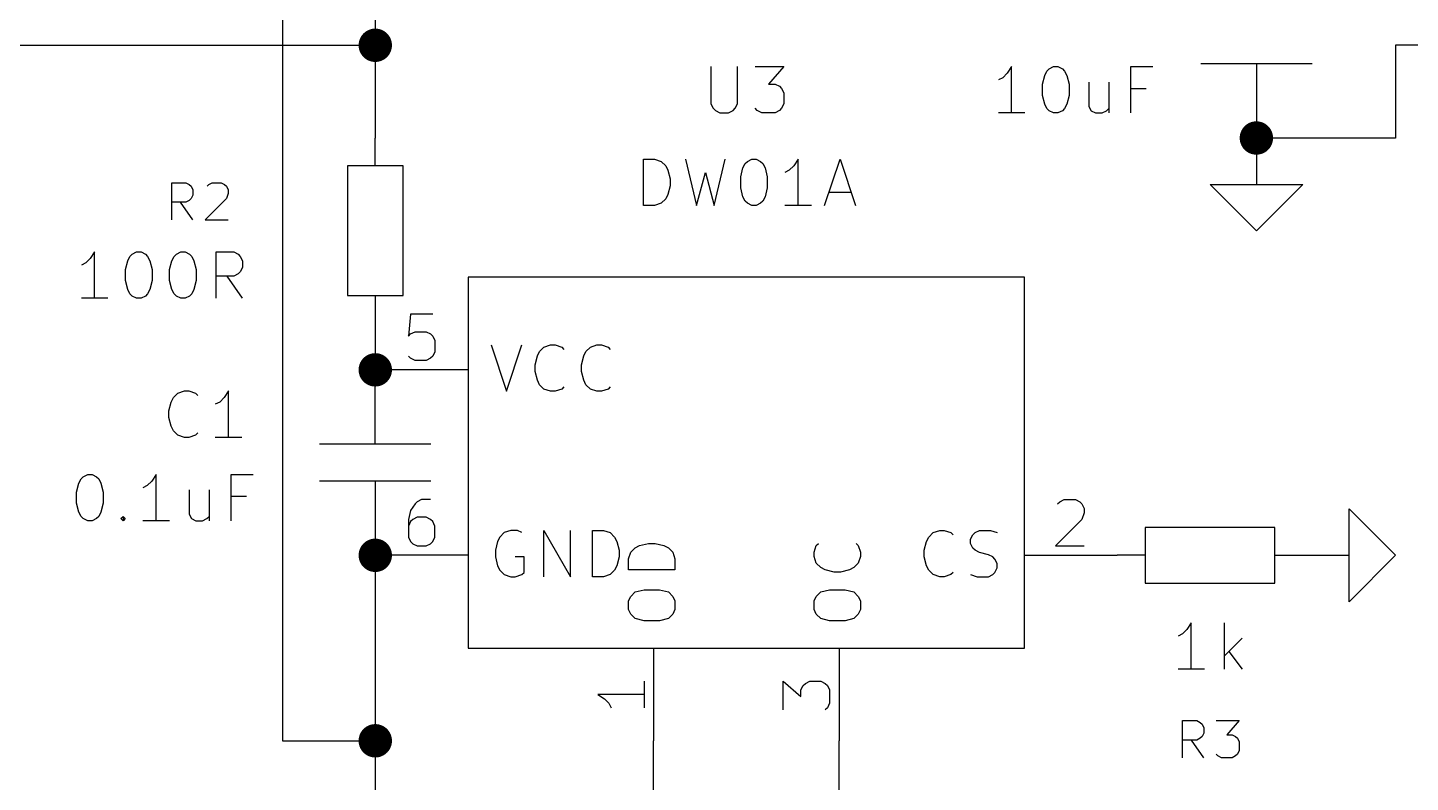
# Model space of a CAD drawing. Header units: inches. Extents: x 0.4 to 16.1, y -11.3 to -0.4.
# Drawn here: x 2.675 to 4.166, y -7.245 to -6.431 of the extents above; entities that cross this region are included whole.
import ezdxf

# ---------------------------------------------------------------- set-up
doc = ezdxf.new("R2010")
doc.units = ezdxf.units.IN
doc.header["$MEASUREMENT"] = 0
for name, color, linetype in [('GREENSIXTYFIVE', 129, 'CONTINUOUS'), ('LIGHTGREEN', 92, 'CONTINUOUS'), ('LIGHTRED', 12, 'CONTINUOUS'), ('RED', 14, 'CONTINUOUS'), ('WHITE', 250, 'CONTINUOUS')]:
    doc.layers.add(name, color=color, linetype=linetype)

msp = doc.modelspace()

# ---------------------------------------------------------------- linework, layer by layer
at = {"layer": 'GREENSIXTYFIVE', "linetype": 'CONTINUOUS'}
for p, q in [((3.4119, -6.4728), (3.4119, -6.5133)), ((3.4119, -6.4728), (3.4119, -6.5133)), ((3.4405, -6.5133), (3.4405, -6.4728)), ((3.4405, -6.5133), (3.4405, -6.4728)), ((3.4595, -6.4728), (3.4905, -6.4728)), ((3.4595, -6.4728), (3.4905, -6.4728)), ((3.4905, -6.4728), (3.4738, -6.4919)), ((3.4905, -6.4728), (3.4738, -6.4919)), ((3.7266, -6.485), (3.7218, -6.4873)), ((3.7266, -6.485), (3.7218, -6.4873)), ((3.7313, -6.4802), (3.7266, -6.485)), ((3.7313, -6.4802), (3.7266, -6.485)), ((3.7361, -6.473), (3.7313, -6.4802)), ((3.7361, -6.473), (3.7313, -6.4802)), ((3.7361, -6.523), (3.7361, -6.473)), ((3.7361, -6.523), (3.7361, -6.473)), ((3.7694, -6.4921), (3.7718, -6.4826)), ((3.7694, -6.4921), (3.7718, -6.4826)), ((3.7718, -6.4826), (3.7742, -6.4778)), ((3.7718, -6.4826), (3.7742, -6.4778)), ((3.7742, -6.4778), (3.7766, -6.4754)), ((3.7742, -6.4778), (3.7766, -6.4754)), ((3.7766, -6.4754), (3.7813, -6.473)), ((3.7766, -6.4754), (3.7813, -6.473)), ((3.7813, -6.473), (3.7861, -6.473)), ((3.7813, -6.473), (3.7861, -6.473)), ((3.7861, -6.473), (3.7909, -6.4754)), ((3.7861, -6.473), (3.7909, -6.4754)), ((3.7909, -6.4754), (3.7932, -6.4778)), ((3.7909, -6.4754), (3.7932, -6.4778)), ((3.7932, -6.4778), (3.7956, -6.4826)), ((3.7932, -6.4778), (3.7956, -6.4826)), ((3.7956, -6.4826), (3.798, -6.4921)), ((3.7956, -6.4826), (3.798, -6.4921)), ((3.8647, -6.523), (3.8647, -6.473)), ((3.8647, -6.473), (3.8885, -6.473)), ((3.8647, -6.523), (3.8647, -6.473)), ((3.8647, -6.473), (3.8885, -6.473)), ((3.4738, -6.4919), (3.481, -6.4919)), ((3.4738, -6.4919), (3.481, -6.4919)), ((3.481, -6.4919), (3.4857, -6.4942)), ((3.481, -6.4919), (3.4857, -6.4942)), ((3.4857, -6.4942), (3.4881, -6.4966)), ((3.4857, -6.4942), (3.4881, -6.4966)), ((3.4881, -6.4966), (3.4905, -6.5014)), ((3.4881, -6.4966), (3.4905, -6.5014)), ((3.7694, -6.504), (3.7694, -6.4921)), ((3.7694, -6.504), (3.7694, -6.4921)), ((3.798, -6.4921), (3.798, -6.504)), ((3.798, -6.4921), (3.798, -6.504)), ((3.8194, -6.4897), (3.8194, -6.5159)), ((3.8194, -6.4897), (3.8194, -6.5159)), ((3.8409, -6.4897), (3.8409, -6.523)), ((3.8409, -6.4897), (3.8409, -6.523)), ((3.8813, -6.4969), (3.8647, -6.4969)), ((3.8813, -6.4969), (3.8647, -6.4969)), ((3.4119, -6.5133), (3.4143, -6.518)), ((3.4119, -6.5133), (3.4143, -6.518)), ((3.4381, -6.518), (3.4405, -6.5133)), ((3.4381, -6.518), (3.4405, -6.5133)), ((3.4905, -6.5133), (3.4881, -6.518)), ((3.4905, -6.5133), (3.4881, -6.518)), ((3.4905, -6.5014), (3.4905, -6.5133)), ((3.4905, -6.5014), (3.4905, -6.5133)), ((3.7718, -6.5135), (3.7694, -6.504)), ((3.7718, -6.5135), (3.7694, -6.504)), ((3.7742, -6.5183), (3.7718, -6.5135)), ((3.7742, -6.5183), (3.7718, -6.5135)), ((3.7956, -6.5135), (3.7932, -6.5183)), ((3.7956, -6.5135), (3.7932, -6.5183)), ((3.798, -6.504), (3.7956, -6.5135)), ((3.798, -6.504), (3.7956, -6.5135)), ((3.4143, -6.518), (3.4167, -6.5204)), ((3.4143, -6.518), (3.4167, -6.5204)), ((3.4167, -6.5204), (3.4214, -6.5228)), ((3.4167, -6.5204), (3.4214, -6.5228)), ((3.4214, -6.5228), (3.4309, -6.5228)), ((3.4214, -6.5228), (3.4309, -6.5228)), ((3.4309, -6.5228), (3.4357, -6.5204)), ((3.4309, -6.5228), (3.4357, -6.5204)), ((3.4357, -6.5204), (3.4381, -6.518)), ((3.4357, -6.5204), (3.4381, -6.518)), ((3.4619, -6.5204), (3.4595, -6.518)), ((3.4619, -6.5204), (3.4595, -6.518)), ((3.4667, -6.5228), (3.4619, -6.5204)), ((3.4667, -6.5228), (3.4619, -6.5204)), ((3.481, -6.5228), (3.4667, -6.5228)), ((3.481, -6.5228), (3.4667, -6.5228)), ((3.4857, -6.5204), (3.481, -6.5228)), ((3.4857, -6.5204), (3.481, -6.5228)), ((3.4881, -6.518), (3.4857, -6.5204)), ((3.4881, -6.518), (3.4857, -6.5204)), ((3.7504, -6.523), (3.7218, -6.523)), ((3.7504, -6.523), (3.7218, -6.523)), ((3.7766, -6.5207), (3.7742, -6.5183)), ((3.7766, -6.5207), (3.7742, -6.5183)), ((3.7813, -6.523), (3.7766, -6.5207)), ((3.7813, -6.523), (3.7766, -6.5207)), ((3.7861, -6.523), (3.7813, -6.523)), ((3.7861, -6.523), (3.7813, -6.523)), ((3.7909, -6.5207), (3.7861, -6.523)), ((3.7909, -6.5207), (3.7861, -6.523)), ((3.7932, -6.5183), (3.7909, -6.5207)), ((3.7932, -6.5183), (3.7909, -6.5207)), ((3.8194, -6.5159), (3.8218, -6.5207)), ((3.8194, -6.5159), (3.8218, -6.5207)), ((3.8218, -6.5207), (3.8266, -6.523)), ((3.8218, -6.5207), (3.8266, -6.523)), ((3.8266, -6.523), (3.8337, -6.523)), ((3.8266, -6.523), (3.8337, -6.523)), ((3.8337, -6.523), (3.8385, -6.5207)), ((3.8337, -6.523), (3.8385, -6.5207)), ((3.8385, -6.5207), (3.8409, -6.5183)), ((3.8385, -6.5207), (3.8409, -6.5183)), ((3.3393, -6.6228), (3.3393, -6.5728)), ((3.3393, -6.5728), (3.3512, -6.5728)), ((3.3393, -6.6228), (3.3393, -6.5728)), ((3.3393, -6.5728), (3.3512, -6.5728)), ((3.3512, -6.5728), (3.3583, -6.5752)), ((3.3512, -6.5728), (3.3583, -6.5752)), ((3.3845, -6.5728), (3.3964, -6.6228)), ((3.3845, -6.5728), (3.3964, -6.6228)), ((3.4155, -6.6228), (3.4274, -6.5728)), ((3.4155, -6.6228), (3.4274, -6.5728)), ((3.4512, -6.5752), (3.4559, -6.5728)), ((3.4512, -6.5752), (3.4559, -6.5728)), ((3.4559, -6.5728), (3.4607, -6.5728)), ((3.4559, -6.5728), (3.4607, -6.5728)), ((3.4607, -6.5728), (3.4655, -6.5752)), ((3.4607, -6.5728), (3.4655, -6.5752)), ((3.5059, -6.5728), (3.5012, -6.5799)), ((3.5059, -6.5728), (3.5012, -6.5799)), ((3.5059, -6.6228), (3.5059, -6.5728)), ((3.5059, -6.6228), (3.5059, -6.5728)), ((3.5345, -6.6228), (3.5512, -6.5728)), ((3.5345, -6.6228), (3.5512, -6.5728)), ((3.5512, -6.5728), (3.5679, -6.6228)), ((3.5512, -6.5728), (3.5679, -6.6228)), ((3.3583, -6.5752), (3.3631, -6.5799)), ((3.3583, -6.5752), (3.3631, -6.5799)), ((3.3631, -6.5799), (3.3655, -6.5847)), ((3.3631, -6.5799), (3.3655, -6.5847)), ((3.3655, -6.5847), (3.3679, -6.5942)), ((3.3655, -6.5847), (3.3679, -6.5942)), ((3.3964, -6.6228), (3.406, -6.5871)), ((3.3964, -6.6228), (3.406, -6.5871)), ((3.406, -6.5871), (3.4155, -6.6228)), ((3.406, -6.5871), (3.4155, -6.6228)), ((3.444, -6.5919), (3.4464, -6.5823)), ((3.444, -6.5919), (3.4464, -6.5823)), ((3.4464, -6.5823), (3.4488, -6.5776)), ((3.4464, -6.5823), (3.4488, -6.5776)), ((3.4488, -6.5776), (3.4512, -6.5752)), ((3.4488, -6.5776), (3.4512, -6.5752)), ((3.4655, -6.5752), (3.4679, -6.5776)), ((3.4655, -6.5752), (3.4679, -6.5776)), ((3.4679, -6.5776), (3.4702, -6.5823)), ((3.4679, -6.5776), (3.4702, -6.5823)), ((3.4702, -6.5823), (3.4726, -6.5919)), ((3.4702, -6.5823), (3.4726, -6.5919)), ((3.4964, -6.5847), (3.4917, -6.5871)), ((3.4964, -6.5847), (3.4917, -6.5871)), ((3.5012, -6.5799), (3.4964, -6.5847)), ((3.5012, -6.5799), (3.4964, -6.5847)), ((2.8305, -6.6382), (2.8305, -6.5982)), ((2.8305, -6.5982), (2.8457, -6.5982)), ((2.8305, -6.6382), (2.8305, -6.5982)), ((2.8305, -6.5982), (2.8457, -6.5982)), ((2.8457, -6.5982), (2.8495, -6.6001)), ((2.8457, -6.5982), (2.8495, -6.6001)), ((2.8495, -6.6001), (2.8514, -6.6021)), ((2.8495, -6.6001), (2.8514, -6.6021)), ((2.8514, -6.6021), (2.8533, -6.6059)), ((2.8514, -6.6021), (2.8533, -6.6059)), ((2.8686, -6.6021), (2.8705, -6.6001)), ((2.8686, -6.6021), (2.8705, -6.6001)), ((2.8705, -6.6001), (2.8743, -6.5982)), ((2.8705, -6.6001), (2.8743, -6.5982)), ((2.8743, -6.5982), (2.8838, -6.5982)), ((2.8743, -6.5982), (2.8838, -6.5982)), ((2.8838, -6.5982), (2.8876, -6.6001)), ((2.8838, -6.5982), (2.8876, -6.6001)), ((2.8876, -6.6001), (2.8895, -6.6021)), ((2.8876, -6.6001), (2.8895, -6.6021)), ((2.8895, -6.6021), (2.8914, -6.6059)), ((2.8895, -6.6021), (2.8914, -6.6059)), ((3.3679, -6.6014), (3.3655, -6.6109)), ((3.3679, -6.6014), (3.3655, -6.6109)), ((3.3679, -6.5942), (3.3679, -6.6014)), ((3.3679, -6.5942), (3.3679, -6.6014)), ((3.444, -6.6038), (3.444, -6.5919)), ((3.444, -6.6038), (3.444, -6.5919)), ((3.4464, -6.6133), (3.444, -6.6038)), ((3.4464, -6.6133), (3.444, -6.6038)), ((3.4726, -6.6038), (3.4702, -6.6133)), ((3.4726, -6.6038), (3.4702, -6.6133)), ((3.4726, -6.5919), (3.4726, -6.6038)), ((3.4726, -6.5919), (3.4726, -6.6038)), ((2.8495, -6.6173), (2.8457, -6.6192)), ((2.8495, -6.6173), (2.8457, -6.6192)), ((2.8514, -6.6154), (2.8495, -6.6173)), ((2.8514, -6.6154), (2.8495, -6.6173)), ((2.8533, -6.6116), (2.8514, -6.6154)), ((2.8533, -6.6116), (2.8514, -6.6154)), ((2.8533, -6.6059), (2.8533, -6.6116)), ((2.8533, -6.6059), (2.8533, -6.6116)), ((2.8895, -6.6154), (2.8667, -6.6382)), ((2.8895, -6.6154), (2.8667, -6.6382)), ((2.8914, -6.6097), (2.8895, -6.6154)), ((2.8914, -6.6097), (2.8895, -6.6154)), ((2.8914, -6.6059), (2.8914, -6.6097)), ((2.8914, -6.6059), (2.8914, -6.6097)), ((3.3631, -6.6157), (3.3583, -6.6204)), ((3.3631, -6.6157), (3.3583, -6.6204)), ((3.3655, -6.6109), (3.3631, -6.6157)), ((3.3655, -6.6109), (3.3631, -6.6157)), ((3.4488, -6.618), (3.4464, -6.6133)), ((3.4488, -6.618), (3.4464, -6.6133)), ((3.4512, -6.6204), (3.4488, -6.618)), ((3.4512, -6.6204), (3.4488, -6.618)), ((3.4679, -6.618), (3.4655, -6.6204)), ((3.4679, -6.618), (3.4655, -6.6204)), ((3.4702, -6.6133), (3.4679, -6.618)), ((3.4702, -6.6133), (3.4679, -6.618)), ((3.5393, -6.6085), (3.5631, -6.6085)), ((3.5393, -6.6085), (3.5631, -6.6085)), ((2.8457, -6.6192), (2.8305, -6.6192)), ((2.8457, -6.6192), (2.8305, -6.6192)), ((2.8533, -6.6382), (2.84, -6.6192)), ((2.8533, -6.6382), (2.84, -6.6192)), ((3.3512, -6.6228), (3.3393, -6.6228)), ((3.3512, -6.6228), (3.3393, -6.6228)), ((3.3583, -6.6204), (3.3512, -6.6228)), ((3.3583, -6.6204), (3.3512, -6.6228)), ((3.4559, -6.6228), (3.4512, -6.6204)), ((3.4559, -6.6228), (3.4512, -6.6204)), ((3.4607, -6.6228), (3.4559, -6.6228)), ((3.4607, -6.6228), (3.4559, -6.6228)), ((3.4655, -6.6204), (3.4607, -6.6228)), ((3.4655, -6.6204), (3.4607, -6.6228)), ((3.5202, -6.6228), (3.4917, -6.6228)), ((3.5202, -6.6228), (3.4917, -6.6228)), ((2.8667, -6.6382), (2.8914, -6.6382)), ((2.8667, -6.6382), (2.8914, -6.6382)), ((2.7474, -6.6728), (2.7426, -6.6799)), ((2.7474, -6.6728), (2.7426, -6.6799)), ((2.7474, -6.7228), (2.7474, -6.6728)), ((2.7474, -6.7228), (2.7474, -6.6728)), ((2.7831, -6.6823), (2.7855, -6.6776)), ((2.7831, -6.6823), (2.7855, -6.6776)), ((2.7855, -6.6776), (2.7879, -6.6752)), ((2.7855, -6.6776), (2.7879, -6.6752)), ((2.7879, -6.6752), (2.7926, -6.6728)), ((2.7879, -6.6752), (2.7926, -6.6728)), ((2.7926, -6.6728), (2.7974, -6.6728)), ((2.7926, -6.6728), (2.7974, -6.6728)), ((2.7974, -6.6728), (2.8021, -6.6752)), ((2.7974, -6.6728), (2.8021, -6.6752)), ((2.8021, -6.6752), (2.8045, -6.6776)), ((2.8021, -6.6752), (2.8045, -6.6776)), ((2.8045, -6.6776), (2.8069, -6.6823)), ((2.8045, -6.6776), (2.8069, -6.6823)), ((2.8307, -6.6823), (2.8331, -6.6776)), ((2.8307, -6.6823), (2.8331, -6.6776)), ((2.8331, -6.6776), (2.8355, -6.6752)), ((2.8331, -6.6776), (2.8355, -6.6752)), ((2.8355, -6.6752), (2.8402, -6.6728)), ((2.8355, -6.6752), (2.8402, -6.6728)), ((2.8402, -6.6728), (2.845, -6.6728)), ((2.8402, -6.6728), (2.845, -6.6728)), ((2.845, -6.6728), (2.8498, -6.6752)), ((2.845, -6.6728), (2.8498, -6.6752)), ((2.8498, -6.6752), (2.8521, -6.6776)), ((2.8498, -6.6752), (2.8521, -6.6776)), ((2.8521, -6.6776), (2.8545, -6.6823)), ((2.8521, -6.6776), (2.8545, -6.6823)), ((2.8783, -6.7228), (2.8783, -6.6728)), ((2.8783, -6.6728), (2.8974, -6.6728)), ((2.8783, -6.7228), (2.8783, -6.6728)), ((2.8783, -6.6728), (2.8974, -6.6728)), ((2.8974, -6.6728), (2.9021, -6.6752)), ((2.8974, -6.6728), (2.9021, -6.6752)), ((2.9021, -6.6752), (2.9045, -6.6776)), ((2.9021, -6.6752), (2.9045, -6.6776)), ((2.9045, -6.6776), (2.9069, -6.6823)), ((2.9045, -6.6776), (2.9069, -6.6823)), ((2.7379, -6.6847), (2.7331, -6.6871)), ((2.7379, -6.6847), (2.7331, -6.6871)), ((2.7426, -6.6799), (2.7379, -6.6847)), ((2.7426, -6.6799), (2.7379, -6.6847)), ((2.7807, -6.6919), (2.7831, -6.6823)), ((2.7807, -6.6919), (2.7831, -6.6823)), ((2.7807, -6.7038), (2.7807, -6.6919)), ((2.7807, -6.7038), (2.7807, -6.6919)), ((2.8069, -6.6823), (2.8093, -6.6919)), ((2.8069, -6.6823), (2.8093, -6.6919)), ((2.8093, -6.6919), (2.8093, -6.7038)), ((2.8093, -6.6919), (2.8093, -6.7038)), ((2.8283, -6.6919), (2.8307, -6.6823)), ((2.8283, -6.6919), (2.8307, -6.6823)), ((2.8283, -6.7038), (2.8283, -6.6919)), ((2.8283, -6.7038), (2.8283, -6.6919)), ((2.8545, -6.6823), (2.8569, -6.6919)), ((2.8545, -6.6823), (2.8569, -6.6919)), ((2.8569, -6.6919), (2.8569, -6.7038)), ((2.8569, -6.6919), (2.8569, -6.7038)), ((2.9069, -6.6895), (2.9045, -6.6942)), ((2.9069, -6.6895), (2.9045, -6.6942)), ((2.9069, -6.6823), (2.9069, -6.6895)), ((2.9069, -6.6823), (2.9069, -6.6895)), ((2.7831, -6.7133), (2.7807, -6.7038)), ((2.7831, -6.7133), (2.7807, -6.7038)), ((2.8093, -6.7038), (2.8069, -6.7133)), ((2.8093, -6.7038), (2.8069, -6.7133)), ((2.8307, -6.7133), (2.8283, -6.7038)), ((2.8307, -6.7133), (2.8283, -6.7038)), ((2.8569, -6.7038), (2.8545, -6.7133)), ((2.8569, -6.7038), (2.8545, -6.7133)), ((2.8974, -6.699), (2.8783, -6.699)), ((2.8974, -6.699), (2.8783, -6.699)), ((2.9069, -6.7228), (2.8902, -6.699)), ((2.9069, -6.7228), (2.8902, -6.699)), ((2.9021, -6.6966), (2.8974, -6.699)), ((2.9021, -6.6966), (2.8974, -6.699)), ((2.9045, -6.6942), (2.9021, -6.6966)), ((2.9045, -6.6942), (2.9021, -6.6966)), ((2.7617, -6.7228), (2.7331, -6.7228)), ((2.7617, -6.7228), (2.7331, -6.7228)), ((2.7855, -6.718), (2.7831, -6.7133)), ((2.7855, -6.718), (2.7831, -6.7133)), ((2.7879, -6.7204), (2.7855, -6.718)), ((2.7879, -6.7204), (2.7855, -6.718)), ((2.7926, -6.7228), (2.7879, -6.7204)), ((2.7926, -6.7228), (2.7879, -6.7204)), ((2.7974, -6.7228), (2.7926, -6.7228)), ((2.7974, -6.7228), (2.7926, -6.7228)), ((2.8021, -6.7204), (2.7974, -6.7228)), ((2.8021, -6.7204), (2.7974, -6.7228)), ((2.8045, -6.718), (2.8021, -6.7204)), ((2.8045, -6.718), (2.8021, -6.7204)), ((2.8069, -6.7133), (2.8045, -6.718)), ((2.8069, -6.7133), (2.8045, -6.718)), ((2.8331, -6.718), (2.8307, -6.7133)), ((2.8331, -6.718), (2.8307, -6.7133)), ((2.8355, -6.7204), (2.8331, -6.718)), ((2.8355, -6.7204), (2.8331, -6.718)), ((2.8402, -6.7228), (2.8355, -6.7204)), ((2.8402, -6.7228), (2.8355, -6.7204)), ((2.845, -6.7228), (2.8402, -6.7228)), ((2.845, -6.7228), (2.8402, -6.7228)), ((2.8498, -6.7204), (2.845, -6.7228)), ((2.8498, -6.7204), (2.845, -6.7228)), ((2.8521, -6.718), (2.8498, -6.7204)), ((2.8521, -6.718), (2.8498, -6.7204)), ((2.8545, -6.7133), (2.8521, -6.718)), ((2.8545, -6.7133), (2.8521, -6.718)), ((3.1748, -6.7731), (3.1914, -6.8231)), ((3.1748, -6.7731), (3.1914, -6.8231)), ((3.1914, -6.8231), (3.2081, -6.7731)), ((3.1914, -6.8231), (3.2081, -6.7731)), ((3.2248, -6.785), (3.2271, -6.7803)), ((3.2248, -6.785), (3.2271, -6.7803)), ((3.2271, -6.7803), (3.2319, -6.7755)), ((3.2271, -6.7803), (3.2319, -6.7755)), ((3.2319, -6.7755), (3.239, -6.7731)), ((3.2319, -6.7755), (3.239, -6.7731)), ((3.239, -6.7731), (3.2438, -6.7731)), ((3.239, -6.7731), (3.2438, -6.7731)), ((3.2438, -6.7731), (3.251, -6.7755)), ((3.2438, -6.7731), (3.251, -6.7755)), ((3.251, -6.7755), (3.2533, -6.7779)), ((3.251, -6.7755), (3.2533, -6.7779)), ((3.2748, -6.785), (3.2771, -6.7803)), ((3.2748, -6.785), (3.2771, -6.7803)), ((3.2771, -6.7803), (3.2819, -6.7755)), ((3.2771, -6.7803), (3.2819, -6.7755)), ((3.2819, -6.7755), (3.289, -6.7731)), ((3.2819, -6.7755), (3.289, -6.7731)), ((3.289, -6.7731), (3.2938, -6.7731)), ((3.289, -6.7731), (3.2938, -6.7731)), ((3.2938, -6.7731), (3.301, -6.7755)), ((3.2938, -6.7731), (3.301, -6.7755)), ((3.301, -6.7755), (3.3033, -6.7779)), ((3.301, -6.7755), (3.3033, -6.7779)), ((3.2224, -6.7946), (3.2248, -6.785)), ((3.2224, -6.7946), (3.2248, -6.785)), ((3.2224, -6.8017), (3.2224, -6.7946)), ((3.2224, -6.8017), (3.2224, -6.7946)), ((3.2724, -6.7946), (3.2748, -6.785)), ((3.2724, -6.7946), (3.2748, -6.785)), ((3.2724, -6.8017), (3.2724, -6.7946)), ((3.2724, -6.8017), (3.2724, -6.7946)), ((3.2248, -6.8112), (3.2224, -6.8017)), ((3.2248, -6.8112), (3.2224, -6.8017)), ((3.2271, -6.816), (3.2248, -6.8112)), ((3.2271, -6.816), (3.2248, -6.8112)), ((3.2748, -6.8112), (3.2724, -6.8017)), ((3.2748, -6.8112), (3.2724, -6.8017)), ((3.2771, -6.816), (3.2748, -6.8112)), ((3.2771, -6.816), (3.2748, -6.8112)), ((2.8323, -6.8299), (2.8371, -6.8252)), ((2.8323, -6.8299), (2.8371, -6.8252)), ((2.8371, -6.8252), (2.8442, -6.8228)), ((2.8371, -6.8252), (2.8442, -6.8228)), ((2.8442, -6.8228), (2.849, -6.8228)), ((2.8442, -6.8228), (2.849, -6.8228)), ((2.849, -6.8228), (2.8561, -6.8252)), ((2.849, -6.8228), (2.8561, -6.8252)), ((2.8561, -6.8252), (2.8585, -6.8276)), ((2.8561, -6.8252), (2.8585, -6.8276)), ((2.8918, -6.8228), (2.8871, -6.8299)), ((2.8918, -6.8228), (2.8871, -6.8299)), ((2.8918, -6.8728), (2.8918, -6.8228)), ((2.8918, -6.8728), (2.8918, -6.8228)), ((3.2319, -6.8208), (3.2271, -6.816)), ((3.2319, -6.8208), (3.2271, -6.816)), ((3.239, -6.8231), (3.2319, -6.8208)), ((3.239, -6.8231), (3.2319, -6.8208)), ((3.2438, -6.8231), (3.239, -6.8231)), ((3.2438, -6.8231), (3.239, -6.8231)), ((3.251, -6.8208), (3.2438, -6.8231)), ((3.251, -6.8208), (3.2438, -6.8231)), ((3.2533, -6.8184), (3.251, -6.8208)), ((3.2533, -6.8184), (3.251, -6.8208)), ((3.2819, -6.8208), (3.2771, -6.816)), ((3.2819, -6.8208), (3.2771, -6.816)), ((3.289, -6.8231), (3.2819, -6.8208)), ((3.289, -6.8231), (3.2819, -6.8208)), ((3.2938, -6.8231), (3.289, -6.8231)), ((3.2938, -6.8231), (3.289, -6.8231)), ((3.301, -6.8208), (3.2938, -6.8231)), ((3.301, -6.8208), (3.2938, -6.8231)), ((3.3033, -6.8184), (3.301, -6.8208)), ((3.3033, -6.8184), (3.301, -6.8208)), ((2.8275, -6.8442), (2.8299, -6.8347)), ((2.8275, -6.8442), (2.8299, -6.8347)), ((2.8299, -6.8347), (2.8323, -6.8299)), ((2.8299, -6.8347), (2.8323, -6.8299)), ((2.8823, -6.8347), (2.8775, -6.8371)), ((2.8823, -6.8347), (2.8775, -6.8371)), ((2.8871, -6.8299), (2.8823, -6.8347)), ((2.8871, -6.8299), (2.8823, -6.8347)), ((2.8275, -6.8514), (2.8275, -6.8442)), ((2.8275, -6.8514), (2.8275, -6.8442)), ((2.8299, -6.8609), (2.8275, -6.8514)), ((2.8299, -6.8609), (2.8275, -6.8514)), ((2.8323, -6.8657), (2.8299, -6.8609)), ((2.8323, -6.8657), (2.8299, -6.8609)), ((2.8371, -6.8704), (2.8323, -6.8657)), ((2.8371, -6.8704), (2.8323, -6.8657)), ((2.8442, -6.8728), (2.8371, -6.8704)), ((2.8442, -6.8728), (2.8371, -6.8704)), ((2.8561, -6.8704), (2.849, -6.8728)), ((2.8561, -6.8704), (2.849, -6.8728)), ((2.8585, -6.868), (2.8561, -6.8704)), ((2.8585, -6.868), (2.8561, -6.8704)), ((2.849, -6.8728), (2.8442, -6.8728)), ((2.849, -6.8728), (2.8442, -6.8728)), ((2.9061, -6.8728), (2.8775, -6.8728)), ((2.9061, -6.8728), (2.8775, -6.8728)), ((2.7328, -6.9176), (2.7351, -6.9152)), ((2.7328, -6.9176), (2.7351, -6.9152)), ((2.7351, -6.9152), (2.7399, -6.9128)), ((2.7351, -6.9152), (2.7399, -6.9128)), ((2.7399, -6.9128), (2.7447, -6.9128)), ((2.7399, -6.9128), (2.7447, -6.9128)), ((2.7447, -6.9128), (2.7494, -6.9152)), ((2.7447, -6.9128), (2.7494, -6.9152)), ((2.7494, -6.9152), (2.7518, -6.9176)), ((2.7494, -6.9152), (2.7518, -6.9176)), ((2.8137, -6.9128), (2.809, -6.9199)), ((2.8137, -6.9128), (2.809, -6.9199)), ((2.8137, -6.9628), (2.8137, -6.9128)), ((2.8137, -6.9628), (2.8137, -6.9128)), ((2.8947, -6.9628), (2.8947, -6.9128)), ((2.8947, -6.9128), (2.9185, -6.9128)), ((2.8947, -6.9628), (2.8947, -6.9128)), ((2.8947, -6.9128), (2.9185, -6.9128)), ((2.728, -6.9319), (2.7304, -6.9223)), ((2.728, -6.9319), (2.7304, -6.9223)), ((2.728, -6.9438), (2.728, -6.9319)), ((2.728, -6.9438), (2.728, -6.9319)), ((2.7304, -6.9223), (2.7328, -6.9176)), ((2.7304, -6.9223), (2.7328, -6.9176)), ((2.7518, -6.9176), (2.7542, -6.9223)), ((2.7518, -6.9176), (2.7542, -6.9223)), ((2.7542, -6.9223), (2.7566, -6.9319)), ((2.7542, -6.9223), (2.7566, -6.9319)), ((2.7566, -6.9319), (2.7566, -6.9438)), ((2.7566, -6.9319), (2.7566, -6.9438)), ((2.8042, -6.9247), (2.7994, -6.9271)), ((2.8042, -6.9247), (2.7994, -6.9271)), ((2.809, -6.9199), (2.8042, -6.9247)), ((2.809, -6.9199), (2.8042, -6.9247)), ((2.8494, -6.9295), (2.8494, -6.9557)), ((2.8494, -6.9295), (2.8494, -6.9557)), ((2.8709, -6.9295), (2.8709, -6.9628)), ((2.8709, -6.9295), (2.8709, -6.9628)), ((2.7304, -6.9533), (2.728, -6.9438)), ((2.7304, -6.9533), (2.728, -6.9438)), ((2.7566, -6.9438), (2.7542, -6.9533)), ((2.7566, -6.9438), (2.7542, -6.9533)), ((2.9113, -6.9366), (2.8947, -6.9366)), ((2.9113, -6.9366), (2.8947, -6.9366)), ((2.7328, -6.958), (2.7304, -6.9533)), ((2.7328, -6.958), (2.7304, -6.9533)), ((2.7351, -6.9604), (2.7328, -6.958)), ((2.7351, -6.9604), (2.7328, -6.958)), ((2.7399, -6.9628), (2.7351, -6.9604)), ((2.7399, -6.9628), (2.7351, -6.9604)), ((2.7494, -6.9604), (2.7447, -6.9628)), ((2.7494, -6.9604), (2.7447, -6.9628)), ((2.7518, -6.958), (2.7494, -6.9604)), ((2.7518, -6.958), (2.7494, -6.9604)), ((2.7542, -6.9533), (2.7518, -6.958)), ((2.7542, -6.9533), (2.7518, -6.958)), ((2.7756, -6.9604), (2.778, -6.958)), ((2.7756, -6.9604), (2.778, -6.958)), ((2.778, -6.9628), (2.7756, -6.9604)), ((2.778, -6.9628), (2.7756, -6.9604)), ((2.778, -6.958), (2.7804, -6.9604)), ((2.778, -6.958), (2.778, -6.9628)), ((2.778, -6.958), (2.7804, -6.9604)), ((2.778, -6.958), (2.778, -6.9628)), ((2.7804, -6.9604), (2.778, -6.9628)), ((2.7804, -6.9604), (2.778, -6.9628)), ((2.8494, -6.9557), (2.8518, -6.9604)), ((2.8494, -6.9557), (2.8518, -6.9604)), ((2.8518, -6.9604), (2.8566, -6.9628)), ((2.8518, -6.9604), (2.8566, -6.9628)), ((2.8637, -6.9628), (2.8685, -6.9604)), ((2.8637, -6.9628), (2.8685, -6.9604)), ((2.8685, -6.9604), (2.8709, -6.958)), ((2.8685, -6.9604), (2.8709, -6.958)), ((2.7447, -6.9628), (2.7399, -6.9628)), ((2.7447, -6.9628), (2.7399, -6.9628)), ((2.828, -6.9628), (2.7994, -6.9628)), ((2.828, -6.9628), (2.7994, -6.9628)), ((2.8566, -6.9628), (2.8637, -6.9628)), ((2.8566, -6.9628), (2.8637, -6.9628)), ((3.189, -6.9755), (3.1843, -6.9803)), ((3.189, -6.9755), (3.1843, -6.9803)), ((3.1962, -6.9731), (3.189, -6.9755)), ((3.1962, -6.9731), (3.189, -6.9755)), ((3.2033, -6.9731), (3.1962, -6.9731)), ((3.2033, -6.9731), (3.1962, -6.9731)), ((3.2081, -6.9755), (3.2033, -6.9731)), ((3.2081, -6.9755), (3.2033, -6.9731)), ((3.2319, -7.0231), (3.2319, -6.9731)), ((3.2319, -6.9731), (3.2605, -7.0231)), ((3.2319, -7.0231), (3.2319, -6.9731)), ((3.2319, -6.9731), (3.2605, -7.0231)), ((3.2605, -7.0231), (3.2605, -6.9731)), ((3.2605, -7.0231), (3.2605, -6.9731)), ((3.2843, -7.0231), (3.2843, -6.9731)), ((3.2843, -6.9731), (3.2962, -6.9731)), ((3.2843, -7.0231), (3.2843, -6.9731)), ((3.2843, -6.9731), (3.2962, -6.9731)), ((3.2962, -6.9731), (3.3033, -6.9755)), ((3.2962, -6.9731), (3.3033, -6.9755)), ((3.3033, -6.9755), (3.3081, -6.9803)), ((3.3033, -6.9755), (3.3081, -6.9803)), ((3.6467, -6.9803), (3.6514, -6.9755)), ((3.6467, -6.9803), (3.6514, -6.9755)), ((3.6514, -6.9755), (3.6586, -6.9731)), ((3.6514, -6.9755), (3.6586, -6.9731)), ((3.6586, -6.9731), (3.6633, -6.9731)), ((3.6586, -6.9731), (3.6633, -6.9731)), ((3.6633, -6.9731), (3.6705, -6.9755)), ((3.6633, -6.9731), (3.6705, -6.9755)), ((3.6705, -6.9755), (3.6729, -6.9779)), ((3.6705, -6.9755), (3.6729, -6.9779)), ((3.6943, -6.9779), (3.6967, -6.9755)), ((3.6943, -6.9779), (3.6967, -6.9755)), ((3.6967, -6.9755), (3.7014, -6.9731)), ((3.6967, -6.9755), (3.7014, -6.9731)), ((3.7014, -6.9731), (3.7133, -6.9731)), ((3.7014, -6.9731), (3.7133, -6.9731)), ((3.7133, -6.9731), (3.7205, -6.9755)), ((3.7133, -6.9731), (3.7205, -6.9755)), ((3.1819, -6.985), (3.1795, -6.9946)), ((3.1819, -6.985), (3.1795, -6.9946)), ((3.1843, -6.9803), (3.1819, -6.985)), ((3.1843, -6.9803), (3.1819, -6.985)), ((3.3081, -6.9803), (3.3105, -6.985)), ((3.3081, -6.9803), (3.3105, -6.985)), ((3.3105, -6.985), (3.3129, -6.9946)), ((3.3105, -6.985), (3.3129, -6.9946)), ((3.3303, -6.9919), (3.335, -6.9895)), ((3.3303, -6.9919), (3.335, -6.9895)), ((3.335, -6.9895), (3.3446, -6.9871)), ((3.335, -6.9895), (3.3446, -6.9871)), ((3.3446, -6.9871), (3.3517, -6.9871)), ((3.3446, -6.9871), (3.3517, -6.9871)), ((3.3517, -6.9871), (3.3612, -6.9895)), ((3.3517, -6.9871), (3.3612, -6.9895)), ((3.3612, -6.9895), (3.366, -6.9919)), ((3.3612, -6.9895), (3.366, -6.9919)), ((3.5231, -6.9967), (3.5255, -6.9895)), ((3.5231, -6.9967), (3.5255, -6.9895)), ((3.5255, -6.9895), (3.5279, -6.9871)), ((3.5255, -6.9895), (3.5279, -6.9871)), ((3.5684, -6.9871), (3.5708, -6.9895)), ((3.5684, -6.9871), (3.5708, -6.9895)), ((3.5708, -6.9895), (3.5731, -6.9967)), ((3.5708, -6.9895), (3.5731, -6.9967)), ((3.6419, -6.9946), (3.6443, -6.985)), ((3.6419, -6.9946), (3.6443, -6.985)), ((3.6443, -6.985), (3.6467, -6.9803)), ((3.6443, -6.985), (3.6467, -6.9803)), ((3.6919, -6.9827), (3.6943, -6.9779)), ((3.6919, -6.9827), (3.6943, -6.9779)), ((3.6919, -6.9874), (3.6919, -6.9827)), ((3.6919, -6.9874), (3.6919, -6.9827)), ((3.6943, -6.9922), (3.6919, -6.9874)), ((3.6943, -6.9922), (3.6919, -6.9874)), ((3.1795, -6.9946), (3.1795, -7.0017)), ((3.1795, -6.9946), (3.1795, -7.0017)), ((3.1795, -7.0017), (3.1819, -7.0112)), ((3.1795, -7.0017), (3.1819, -7.0112)), ((3.2105, -7.0017), (3.2009, -7.0017)), ((3.2105, -7.0017), (3.2009, -7.0017)), ((3.2105, -7.0184), (3.2105, -7.0017)), ((3.2105, -7.0184), (3.2105, -7.0017)), ((3.3129, -7.0017), (3.3105, -7.0112)), ((3.3129, -7.0017), (3.3105, -7.0112)), ((3.3129, -6.9946), (3.3129, -7.0017)), ((3.3129, -6.9946), (3.3129, -7.0017)), ((3.3231, -7.0038), (3.3255, -6.9967)), ((3.3231, -7.0038), (3.3255, -6.9967)), ((3.3231, -7.0157), (3.3231, -7.0038)), ((3.3231, -7.0157), (3.3231, -7.0038)), ((3.3255, -6.9967), (3.3303, -6.9919)), ((3.3255, -6.9967), (3.3303, -6.9919)), ((3.366, -6.9919), (3.3708, -6.9967)), ((3.366, -6.9919), (3.3708, -6.9967)), ((3.3708, -6.9967), (3.3731, -7.0038)), ((3.3708, -6.9967), (3.3731, -7.0038)), ((3.3731, -7.0038), (3.3731, -7.0157)), ((3.3731, -7.0038), (3.3731, -7.0157)), ((3.5231, -7.0014), (3.5231, -6.9967)), ((3.5231, -7.0014), (3.5231, -6.9967)), ((3.5255, -7.0086), (3.5231, -7.0014)), ((3.5255, -7.0086), (3.5231, -7.0014)), ((3.5731, -7.0014), (3.5708, -7.0086)), ((3.5731, -7.0014), (3.5708, -7.0086)), ((3.5731, -6.9967), (3.5731, -7.0014)), ((3.5731, -6.9967), (3.5731, -7.0014)), ((3.6419, -7.0017), (3.6419, -6.9946)), ((3.6419, -7.0017), (3.6419, -6.9946)), ((3.6443, -7.0112), (3.6419, -7.0017)), ((3.6443, -7.0112), (3.6419, -7.0017)), ((3.6967, -6.9946), (3.6943, -6.9922)), ((3.6967, -6.9946), (3.6943, -6.9922)), ((3.7014, -6.9969), (3.6967, -6.9946)), ((3.7014, -6.9969), (3.6967, -6.9946)), ((3.711, -6.9993), (3.7014, -6.9969)), ((3.711, -6.9993), (3.7014, -6.9969)), ((3.7157, -7.0017), (3.711, -6.9993)), ((3.7157, -7.0017), (3.711, -6.9993)), ((3.7181, -7.0041), (3.7157, -7.0017)), ((3.7181, -7.0041), (3.7157, -7.0017)), ((3.7205, -7.0088), (3.7181, -7.0041)), ((3.7205, -7.0088), (3.7181, -7.0041)), ((3.1819, -7.0112), (3.1843, -7.016)), ((3.1819, -7.0112), (3.1843, -7.016)), ((3.1843, -7.016), (3.189, -7.0208)), ((3.1843, -7.016), (3.189, -7.0208)), ((3.189, -7.0208), (3.1962, -7.0231)), ((3.189, -7.0208), (3.1962, -7.0231)), ((3.2009, -7.0231), (3.2081, -7.0208)), ((3.2009, -7.0231), (3.2081, -7.0208)), ((3.2081, -7.0208), (3.2105, -7.0184)), ((3.2081, -7.0208), (3.2105, -7.0184)), ((3.3033, -7.0208), (3.2962, -7.0231)), ((3.3033, -7.0208), (3.2962, -7.0231)), ((3.3081, -7.016), (3.3033, -7.0208)), ((3.3081, -7.016), (3.3033, -7.0208)), ((3.3105, -7.0112), (3.3081, -7.016)), ((3.3105, -7.0112), (3.3081, -7.016)), ((3.3731, -7.0157), (3.3231, -7.0157)), ((3.3731, -7.0157), (3.3231, -7.0157)), ((3.5303, -7.0133), (3.5255, -7.0086)), ((3.5303, -7.0133), (3.5255, -7.0086)), ((3.535, -7.0157), (3.5303, -7.0133)), ((3.535, -7.0157), (3.5303, -7.0133)), ((3.5446, -7.0181), (3.535, -7.0157)), ((3.5446, -7.0181), (3.535, -7.0157)), ((3.5517, -7.0181), (3.5446, -7.0181)), ((3.5517, -7.0181), (3.5446, -7.0181)), ((3.5612, -7.0157), (3.5517, -7.0181)), ((3.5612, -7.0157), (3.5517, -7.0181)), ((3.566, -7.0133), (3.5612, -7.0157)), ((3.566, -7.0133), (3.5612, -7.0157)), ((3.5708, -7.0086), (3.566, -7.0133)), ((3.5708, -7.0086), (3.566, -7.0133)), ((3.6467, -7.016), (3.6443, -7.0112)), ((3.6467, -7.016), (3.6443, -7.0112)), ((3.6514, -7.0208), (3.6467, -7.016)), ((3.6514, -7.0208), (3.6467, -7.016)), ((3.6586, -7.0231), (3.6514, -7.0208)), ((3.6586, -7.0231), (3.6514, -7.0208)), ((3.6705, -7.0208), (3.6633, -7.0231)), ((3.6705, -7.0208), (3.6633, -7.0231)), ((3.6729, -7.0184), (3.6705, -7.0208)), ((3.6729, -7.0184), (3.6705, -7.0208)), ((3.6919, -7.0208), (3.699, -7.0231)), ((3.6919, -7.0208), (3.699, -7.0231)), ((3.711, -7.0231), (3.7157, -7.0208)), ((3.711, -7.0231), (3.7157, -7.0208)), ((3.7157, -7.0208), (3.7181, -7.0184)), ((3.7157, -7.0208), (3.7181, -7.0184)), ((3.7181, -7.0184), (3.7205, -7.0136)), ((3.7181, -7.0184), (3.7205, -7.0136)), ((3.7205, -7.0136), (3.7205, -7.0088)), ((3.7205, -7.0136), (3.7205, -7.0088)), ((3.1962, -7.0231), (3.2009, -7.0231)), ((3.1962, -7.0231), (3.2009, -7.0231)), ((3.2962, -7.0231), (3.2843, -7.0231)), ((3.2962, -7.0231), (3.2843, -7.0231)), ((3.6633, -7.0231), (3.6586, -7.0231)), ((3.6633, -7.0231), (3.6586, -7.0231)), ((3.699, -7.0231), (3.711, -7.0231)), ((3.699, -7.0231), (3.711, -7.0231)), ((3.3231, -7.049), (3.3255, -7.0443)), ((3.3231, -7.049), (3.3255, -7.0443)), ((3.3231, -7.0586), (3.3231, -7.049)), ((3.3231, -7.0586), (3.3231, -7.049)), ((3.3255, -7.0443), (3.3303, -7.0395)), ((3.3255, -7.0443), (3.3303, -7.0395)), ((3.3303, -7.0395), (3.3398, -7.0371)), ((3.3303, -7.0395), (3.3398, -7.0371)), ((3.3398, -7.0371), (3.3565, -7.0371)), ((3.3398, -7.0371), (3.3565, -7.0371)), ((3.3565, -7.0371), (3.366, -7.0395)), ((3.3565, -7.0371), (3.366, -7.0395)), ((3.366, -7.0395), (3.3708, -7.0443)), ((3.366, -7.0395), (3.3708, -7.0443)), ((3.3708, -7.0443), (3.3731, -7.049)), ((3.3708, -7.0443), (3.3731, -7.049)), ((3.3731, -7.049), (3.3731, -7.0586)), ((3.3731, -7.049), (3.3731, -7.0586)), ((3.5231, -7.049), (3.5255, -7.0443)), ((3.5231, -7.049), (3.5255, -7.0443)), ((3.5231, -7.0586), (3.5231, -7.049)), ((3.5231, -7.0586), (3.5231, -7.049)), ((3.5255, -7.0443), (3.5303, -7.0395)), ((3.5255, -7.0443), (3.5303, -7.0395)), ((3.5303, -7.0395), (3.5398, -7.0371)), ((3.5303, -7.0395), (3.5398, -7.0371)), ((3.5398, -7.0371), (3.5565, -7.0371)), ((3.5398, -7.0371), (3.5565, -7.0371)), ((3.5565, -7.0371), (3.566, -7.0395)), ((3.5565, -7.0371), (3.566, -7.0395)), ((3.566, -7.0395), (3.5708, -7.0443)), ((3.566, -7.0395), (3.5708, -7.0443)), ((3.5708, -7.0443), (3.5731, -7.049)), ((3.5708, -7.0443), (3.5731, -7.049)), ((3.5731, -7.049), (3.5731, -7.0586)), ((3.5731, -7.049), (3.5731, -7.0586)), ((3.3255, -7.0633), (3.3231, -7.0586)), ((3.3255, -7.0633), (3.3231, -7.0586)), ((3.3303, -7.0681), (3.3255, -7.0633)), ((3.3303, -7.0681), (3.3255, -7.0633)), ((3.3708, -7.0633), (3.366, -7.0681)), ((3.3708, -7.0633), (3.366, -7.0681)), ((3.3731, -7.0586), (3.3708, -7.0633)), ((3.3731, -7.0586), (3.3708, -7.0633)), ((3.5255, -7.0633), (3.5231, -7.0586)), ((3.5255, -7.0633), (3.5231, -7.0586)), ((3.5303, -7.0681), (3.5255, -7.0633)), ((3.5303, -7.0681), (3.5255, -7.0633)), ((3.5708, -7.0633), (3.566, -7.0681)), ((3.5708, -7.0633), (3.566, -7.0681)), ((3.5731, -7.0586), (3.5708, -7.0633)), ((3.5731, -7.0586), (3.5708, -7.0633)), ((3.3398, -7.0705), (3.3303, -7.0681)), ((3.3398, -7.0705), (3.3303, -7.0681)), ((3.3565, -7.0705), (3.3398, -7.0705)), ((3.3565, -7.0705), (3.3398, -7.0705)), ((3.366, -7.0681), (3.3565, -7.0705)), ((3.366, -7.0681), (3.3565, -7.0705)), ((3.5398, -7.0705), (3.5303, -7.0681)), ((3.5398, -7.0705), (3.5303, -7.0681)), ((3.5565, -7.0705), (3.5398, -7.0705)), ((3.5565, -7.0705), (3.5398, -7.0705)), ((3.566, -7.0681), (3.5565, -7.0705)), ((3.566, -7.0681), (3.5565, -7.0705)), ((3.925, -7.0799), (3.9202, -7.0847)), ((3.925, -7.0799), (3.9202, -7.0847)), ((3.9298, -7.0728), (3.925, -7.0799)), ((3.9298, -7.0728), (3.925, -7.0799)), ((3.9298, -7.1228), (3.9298, -7.0728)), ((3.9298, -7.1228), (3.9298, -7.0728)), ((3.9655, -7.1228), (3.9655, -7.0728)), ((3.9655, -7.1228), (3.9655, -7.0728)), ((3.9202, -7.0847), (3.9155, -7.0871)), ((3.9202, -7.0847), (3.9155, -7.0871)), ((3.9845, -7.0895), (3.9655, -7.1085)), ((3.9845, -7.0895), (3.9655, -7.1085)), ((3.9702, -7.1038), (3.9845, -7.1228)), ((3.9702, -7.1038), (3.9845, -7.1228)), ((3.944, -7.1228), (3.9155, -7.1228)), ((3.944, -7.1228), (3.9155, -7.1228)), ((3.9205, -7.2182), (3.9205, -7.1782)), ((3.9205, -7.1782), (3.9357, -7.1782)), ((3.9205, -7.2182), (3.9205, -7.1782)), ((3.9205, -7.1782), (3.9357, -7.1782)), ((3.9357, -7.1782), (3.9395, -7.1801)), ((3.9357, -7.1782), (3.9395, -7.1801)), ((3.9395, -7.1801), (3.9414, -7.182)), ((3.9395, -7.1801), (3.9414, -7.182)), ((3.9414, -7.182), (3.9433, -7.1859)), ((3.9414, -7.182), (3.9433, -7.1859)), ((3.9567, -7.1782), (3.9814, -7.1782)), ((3.9567, -7.1782), (3.9814, -7.1782)), ((3.9814, -7.1782), (3.9681, -7.1935)), ((3.9814, -7.1782), (3.9681, -7.1935)), ((3.9357, -7.1992), (3.9205, -7.1992)), ((3.9357, -7.1992), (3.9205, -7.1992)), ((3.9433, -7.2182), (3.93, -7.1992)), ((3.9433, -7.2182), (3.93, -7.1992)), ((3.9395, -7.1973), (3.9357, -7.1992)), ((3.9395, -7.1973), (3.9357, -7.1992)), ((3.9414, -7.1954), (3.9395, -7.1973)), ((3.9414, -7.1954), (3.9395, -7.1973)), ((3.9433, -7.1916), (3.9414, -7.1954)), ((3.9433, -7.1916), (3.9414, -7.1954)), ((3.9433, -7.1859), (3.9433, -7.1916)), ((3.9433, -7.1859), (3.9433, -7.1916)), ((3.9681, -7.1935), (3.9738, -7.1935)), ((3.9681, -7.1935), (3.9738, -7.1935)), ((3.9738, -7.1935), (3.9776, -7.1954)), ((3.9738, -7.1935), (3.9776, -7.1954)), ((3.9776, -7.1954), (3.9795, -7.1973)), ((3.9776, -7.1954), (3.9795, -7.1973)), ((3.9795, -7.1973), (3.9814, -7.2011)), ((3.9795, -7.1973), (3.9814, -7.2011)), ((3.9586, -7.2163), (3.9567, -7.2144)), ((3.9586, -7.2163), (3.9567, -7.2144)), ((3.9795, -7.2144), (3.9776, -7.2163)), ((3.9795, -7.2144), (3.9776, -7.2163)), ((3.9814, -7.2106), (3.9795, -7.2144)), ((3.9814, -7.2106), (3.9795, -7.2144)), ((3.9814, -7.2011), (3.9814, -7.2106)), ((3.9814, -7.2011), (3.9814, -7.2106)), ((3.9624, -7.2182), (3.9586, -7.2163)), ((3.9624, -7.2182), (3.9586, -7.2163)), ((3.9738, -7.2182), (3.9624, -7.2182)), ((3.9738, -7.2182), (3.9624, -7.2182)), ((3.9776, -7.2163), (3.9738, -7.2182)), ((3.9776, -7.2163), (3.9738, -7.2182))]:
    msp.add_line(p, q, dxfattribs=at)
at = {"layer": 'LIGHTGREEN', "linetype": 'CONTINUOUS'}
for p, q in [((2.95, -6.25), (2.95, -7.2)), ((3.05, -6.35), (3.05, -6.45)), ((2.15, -6.45), (3.05, -6.45)), ((3.05, -6.45), (3.05, -6.55)), ((4.15, -6.45), (4.15, -6.55)), ((4.25, -6.45), (4.15, -6.45)), ((4.15, -6.55), (4, -6.55)), ((3.05, -6.75), (3.05, -6.8)), ((3.05, -7), (3.05, -7.2)), ((2.95, -7.2), (3.05, -7.2)), ((3.05, -7.2), (3.05, -7.4)), ((3.35, -7.7), (3.35, -7.2)), ((3.55, -8.1), (3.55, -7.2))]:
    msp.add_line(p, q, dxfattribs=at)
at = {"layer": 'LIGHTGREEN', "const_width": 0.018}
for points in [[(3.041, -6.45, 1), (3.059, -6.45, 1)], [(3.991, -6.55, 1), (4.009, -6.55, 1)], [(3.041, -6.8, 1), (3.059, -6.8, 1)], [(3.041, -7, 1), (3.059, -7, 1)], [(3.041, -7.2, 1), (3.059, -7.2, 1)]]:
    msp.add_lwpolyline(points, format="xyb", close=True, dxfattribs=at)
at = {"layer": 'LIGHTRED', "linetype": 'CONTINUOUS'}
for p, q in [((3.0881, -6.7399), (3.0857, -6.7637)), ((3.0881, -6.7399), (3.0857, -6.7637)), ((3.1119, -6.7399), (3.0881, -6.7399)), ((3.1119, -6.7399), (3.0881, -6.7399)), ((3.0857, -6.7637), (3.0881, -6.7613)), ((3.0857, -6.7637), (3.0881, -6.7613)), ((3.0881, -6.7613), (3.0929, -6.7589)), ((3.0881, -6.7613), (3.0929, -6.7589)), ((3.0929, -6.7589), (3.1048, -6.7589)), ((3.0929, -6.7589), (3.1048, -6.7589)), ((3.1048, -6.7589), (3.1095, -6.7613)), ((3.1048, -6.7589), (3.1095, -6.7613)), ((3.1095, -6.7613), (3.1119, -6.7637)), ((3.1095, -6.7613), (3.1119, -6.7637)), ((3.1119, -6.7637), (3.1143, -6.7684)), ((3.1119, -6.7637), (3.1143, -6.7684)), ((3.1143, -6.7804), (3.1119, -6.7851)), ((3.1143, -6.7804), (3.1119, -6.7851)), ((3.1143, -6.7684), (3.1143, -6.7804)), ((3.1143, -6.7684), (3.1143, -6.7804)), ((3.0881, -6.7875), (3.0857, -6.7851)), ((3.0881, -6.7875), (3.0857, -6.7851)), ((3.0929, -6.7899), (3.0881, -6.7875)), ((3.0929, -6.7899), (3.0881, -6.7875)), ((3.1048, -6.7899), (3.0929, -6.7899)), ((3.1048, -6.7899), (3.0929, -6.7899)), ((3.1095, -6.7875), (3.1048, -6.7899)), ((3.1095, -6.7875), (3.1048, -6.7899)), ((3.1119, -6.7851), (3.1095, -6.7875)), ((3.1119, -6.7851), (3.1095, -6.7875)), ((3.0929, -6.9446), (3.0881, -6.9518)), ((3.0929, -6.9446), (3.0881, -6.9518)), ((3.0952, -6.9423), (3.0929, -6.9446)), ((3.0952, -6.9423), (3.0929, -6.9446)), ((3.1, -6.9399), (3.0952, -6.9423)), ((3.1, -6.9399), (3.0952, -6.9423)), ((3.1095, -6.9399), (3.1, -6.9399)), ((3.1095, -6.9399), (3.1, -6.9399)), ((3.7857, -6.9446), (3.7881, -6.9423)), ((3.7857, -6.9446), (3.7881, -6.9423)), ((3.7881, -6.9423), (3.7929, -6.9399)), ((3.7881, -6.9423), (3.7929, -6.9399)), ((3.7929, -6.9399), (3.8048, -6.9399)), ((3.7929, -6.9399), (3.8048, -6.9399)), ((3.8048, -6.9399), (3.8095, -6.9423)), ((3.8048, -6.9399), (3.8095, -6.9423)), ((3.8095, -6.9423), (3.8119, -6.9446)), ((3.8095, -6.9423), (3.8119, -6.9446)), ((3.8119, -6.9446), (3.8143, -6.9494)), ((3.8119, -6.9446), (3.8143, -6.9494)), ((3.0881, -6.9518), (3.0857, -6.9613)), ((3.0881, -6.9518), (3.0857, -6.9613)), ((3.0857, -6.9613), (3.0857, -6.9804)), ((3.0857, -6.9613), (3.0857, -6.9804)), ((3.0905, -6.9613), (3.0881, -6.9637)), ((3.0905, -6.9613), (3.0881, -6.9637)), ((3.0952, -6.9589), (3.0905, -6.9613)), ((3.0952, -6.9589), (3.0905, -6.9613)), ((3.1048, -6.9589), (3.0952, -6.9589)), ((3.1048, -6.9589), (3.0952, -6.9589)), ((3.1095, -6.9613), (3.1048, -6.9589)), ((3.1095, -6.9613), (3.1048, -6.9589)), ((3.1119, -6.9637), (3.1095, -6.9613)), ((3.1119, -6.9637), (3.1095, -6.9613)), ((3.8119, -6.9613), (3.7833, -6.9899)), ((3.8119, -6.9613), (3.7833, -6.9899)), ((3.8143, -6.9542), (3.8119, -6.9613)), ((3.8143, -6.9542), (3.8119, -6.9613)), ((3.8143, -6.9494), (3.8143, -6.9542)), ((3.8143, -6.9494), (3.8143, -6.9542)), ((3.0881, -6.9637), (3.0857, -6.9684)), ((3.0881, -6.9637), (3.0857, -6.9684)), ((3.1143, -6.9684), (3.1119, -6.9637)), ((3.1143, -6.9684), (3.1119, -6.9637)), ((3.1143, -6.9804), (3.1143, -6.9684)), ((3.1143, -6.9804), (3.1143, -6.9684)), ((3.0857, -6.9804), (3.0881, -6.9851)), ((3.0857, -6.9804), (3.0881, -6.9851)), ((3.0881, -6.9851), (3.0905, -6.9875)), ((3.0881, -6.9851), (3.0905, -6.9875)), ((3.0905, -6.9875), (3.0952, -6.9899)), ((3.0905, -6.9875), (3.0952, -6.9899)), ((3.0952, -6.9899), (3.1048, -6.9899)), ((3.0952, -6.9899), (3.1048, -6.9899)), ((3.1048, -6.9899), (3.1095, -6.9875)), ((3.1048, -6.9899), (3.1095, -6.9875)), ((3.1095, -6.9875), (3.1119, -6.9851)), ((3.1095, -6.9875), (3.1119, -6.9851)), ((3.1119, -6.9851), (3.1143, -6.9804)), ((3.1119, -6.9851), (3.1143, -6.9804)), ((3.7833, -6.9899), (3.8143, -6.9899)), ((3.7833, -6.9899), (3.8143, -6.9899)), ((3.3399, -7.1357), (3.3399, -7.1643)), ((3.3399, -7.1357), (3.3399, -7.1643)), ((3.4899, -7.1667), (3.4899, -7.1357)), ((3.4899, -7.1357), (3.5089, -7.1524)), ((3.4899, -7.1667), (3.4899, -7.1357)), ((3.4899, -7.1357), (3.5089, -7.1524)), ((3.5089, -7.1452), (3.5113, -7.1405)), ((3.5089, -7.1452), (3.5113, -7.1405)), ((3.5113, -7.1405), (3.5137, -7.1381)), ((3.5113, -7.1405), (3.5137, -7.1381)), ((3.5137, -7.1381), (3.5184, -7.1357)), ((3.5137, -7.1381), (3.5184, -7.1357)), ((3.5184, -7.1357), (3.5304, -7.1357)), ((3.5184, -7.1357), (3.5304, -7.1357)), ((3.5304, -7.1357), (3.5351, -7.1381)), ((3.5304, -7.1357), (3.5351, -7.1381)), ((3.5351, -7.1381), (3.5375, -7.1405)), ((3.5351, -7.1381), (3.5375, -7.1405)), ((3.5375, -7.1405), (3.5399, -7.1452)), ((3.5375, -7.1405), (3.5399, -7.1452)), ((3.3399, -7.15), (3.2899, -7.15)), ((3.2899, -7.15), (3.297, -7.1548)), ((3.3399, -7.15), (3.2899, -7.15)), ((3.2899, -7.15), (3.297, -7.1548)), ((3.297, -7.1548), (3.3018, -7.1595)), ((3.297, -7.1548), (3.3018, -7.1595)), ((3.5089, -7.1524), (3.5089, -7.1452)), ((3.5089, -7.1524), (3.5089, -7.1452)), ((3.5399, -7.1452), (3.5399, -7.1595)), ((3.5399, -7.1452), (3.5399, -7.1595)), ((3.3018, -7.1595), (3.3042, -7.1643)), ((3.3018, -7.1595), (3.3042, -7.1643)), ((3.5375, -7.1643), (3.5351, -7.1667)), ((3.5375, -7.1643), (3.5351, -7.1667)), ((3.5399, -7.1595), (3.5375, -7.1643)), ((3.5399, -7.1595), (3.5375, -7.1643))]:
    msp.add_line(p, q, dxfattribs=at)
at = {"layer": 'RED', "linetype": 'CONTINUOUS'}
for p, q in [((4.06, -6.47), (3.94, -6.47)), ((4, -6.47), (4, -6.55)), ((4, -6.47), (4, -6.55)), ((3.05, -6.58), (3.05, -6.55)), ((3.05, -6.58), (3.05, -6.55)), ((4, -6.55), (4, -6.6)), ((3.02, -6.58), (3.02, -6.72)), ((3.08, -6.58), (3.02, -6.58)), ((3.08, -6.72), (3.08, -6.58)), ((4, -6.65), (3.95, -6.6)), ((3.95, -6.6), (4, -6.6)), ((4, -6.6), (4.05, -6.6)), ((4.05, -6.6), (4, -6.65)), ((3.15, -6.7), (3.15, -7.1)), ((3.75, -6.7), (3.15, -6.7)), ((3.75, -7.1), (3.75, -6.7)), ((3.02, -6.72), (3.08, -6.72)), ((3.05, -6.72), (3.05, -6.75)), ((3.05, -6.72), (3.05, -6.75)), ((3.05, -6.88), (3.05, -6.8)), ((3.15, -6.8), (3.05, -6.8)), ((3.05, -6.88), (3.05, -6.8)), ((3.15, -6.8), (3.05, -6.8)), ((3.11, -6.88), (2.99, -6.88)), ((3.11, -6.92), (2.99, -6.92)), ((3.05, -6.92), (3.05, -7)), ((3.05, -6.92), (3.05, -7)), ((4.1, -7), (4.1, -6.95)), ((4.1, -6.95), (4.15, -7)), ((4.02, -6.97), (3.88, -6.97)), ((3.88, -6.97), (3.88, -7.03)), ((4.02, -7.03), (4.02, -6.97)), ((3.15, -7), (3.05, -7)), ((3.15, -7), (3.05, -7)), ((3.75, -7), (3.85, -7)), ((3.75, -7), (3.85, -7)), ((3.88, -7), (3.85, -7)), ((3.88, -7), (3.85, -7)), ((4.02, -7), (4.05, -7)), ((4.02, -7), (4.05, -7)), ((4.05, -7), (4.1, -7)), ((4.15, -7), (4.1, -7.05)), ((4.1, -7.05), (4.1, -7)), ((3.88, -7.03), (4.02, -7.03)), ((3.15, -7.1), (3.75, -7.1)), ((3.35, -7.1), (3.35, -7.2)), ((3.35, -7.1), (3.35, -7.2)), ((3.55, -7.1), (3.55, -7.2)), ((3.55, -7.1), (3.55, -7.2))]:
    msp.add_line(p, q, dxfattribs=at)
at = {"layer": 'WHITE', "linetype": 'CONTINUOUS'}
for p, q in [((3.15, -6.7), (3.15, -7.1)), ((3.75, -6.7), (3.15, -6.7)), ((3.75, -7.1), (3.75, -6.7)), ((3.15, -7.1), (3.75, -7.1))]:
    msp.add_line(p, q, dxfattribs=at)

doc.saveas('drawing.dxf')
